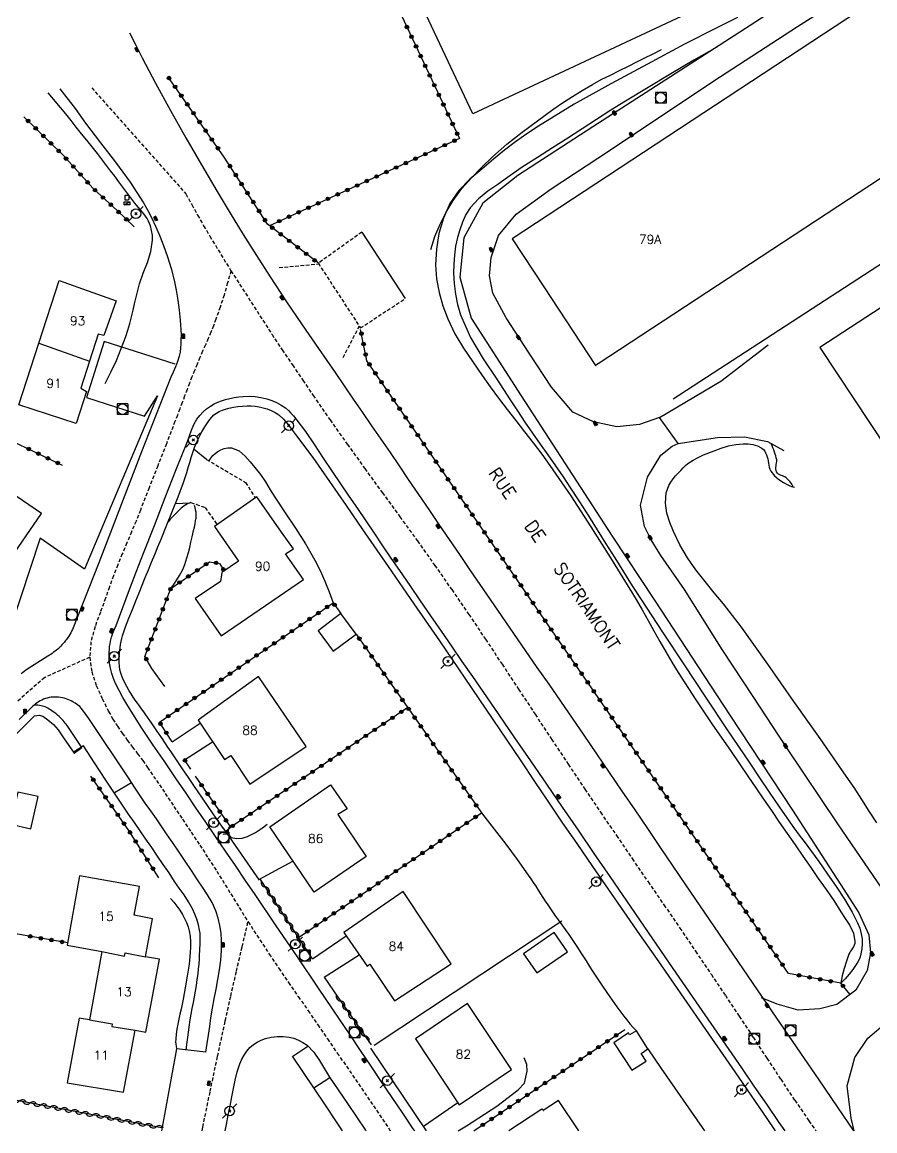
# Model space of a CAD drawing. Header units: millimetres. Extents: x 146000 to 146945, y 144000 to 145000.
# Drawn here: x 146615.7 to 146735, y 144000 to 144155.2 of the extents above; entities that cross this region are included whole.
import ezdxf
from ezdxf.enums import TextEntityAlignment as Align

# ---------------------------------------------------------------- set-up
doc = ezdxf.new("R2010")
doc.units = ezdxf.units.MM
doc.linetypes.add('DASHED', pattern=[0.75, 0.5, -0.25])
doc.layers.get('0').update_dxf_attribs({"linetype": 'CONTINUOUS'})
for name, color, linetype in [('W0001', 6, 'DASHED'), ('W0006', 2, 'CONTINUOUS'), ('W0008', 7, 'CONTINUOUS'), ('W0014', 7, 'CONTINUOUS'), ('W0017', 7, 'CONTINUOUS'), ('W0101', 7, 'CONTINUOUS'), ('W0104', 1, 'CONTINUOUS'), ('W0112', 1, 'DASHED'), ('W0211', 2, 'CONTINUOUS'), ('W0214', 2, 'CONTINUOUS'), ('W0300', 7, 'CONTINUOUS'), ('W0303', 7, 'CONTINUOUS'), ('W0310', 3, 'CONTINUOUS'), ('W0322', 7, 'CONTINUOUS'), ('W0323', 7, 'CONTINUOUS'), ('W0333', 7, 'CONTINUOUS'), ('W0401', 7, 'CONTINUOUS'), ('W0420', 7, 'CONTINUOUS'), ('W0438', 7, 'CONTINUOUS'), ('W0473', 7, 'CONTINUOUS'), ('W0989', 7, 'CONTINUOUS'), ('W0991', 7, 'CONTINUOUS'), ('W1102', 7, 'CONTINUOUS')]:
    doc.layers.add(name, color=color, linetype=linetype)
doc.styles.get("Standard").update_dxf_attribs({"font": 'romans.shx', "width": 0.85})

# ---------------------------------------------------------------- blocks, each defined once
blk = doc.blocks.new('T401')
for p, q in [((-0.3, 0.3), (0, 0.3)), ((-0.3, -0.25), (-0.3, 0.3)), ((-0.3, 0.15), (0, 0.15)), ((-0.3, 0), (0, 0)), ((0, 0.3), (0, -0.25)), ((-0.3, -0.15), (0, -0.15)), ((-0.3, -0.25), (-0.3, -0.3)), ((-0.3, -0.3), (0, -0.3)), ((0, -0.3), (0, -0.25))]:
    blk.add_line(p, q)
blk = doc.blocks.new('T420')
for p, q in [((0.75, 0.75), (-0.75, 0.75)), ((-0.75, 0.75), (-0.75, -0.75)), ((0.75, 0.75), (0.75, -0.75)), ((0.75, -0.75), (-0.75, -0.75))]:
    blk.add_line(p, q)
blk.add_ellipse((0, 0), major_axis=(-0.53, 0.53), ratio=1, start_param=3.926991, end_param=10.210176)
blk = doc.blocks.new('T473')
for p, q in [((-0.166667, 0.166667), (0.166667, -0.166667)), ((-0.166667, -0.166667), (0.166667, 0.166667)), ((0.500001, 0.500001), (1.000002, 1.000002)), ((-1.000002, -1.000002), (-0.500001, -0.500001))]:
    blk.add_line(p, q)
blk.add_ellipse((0, 0), major_axis=(0.471405, 0.471405), ratio=1, start_param=5.4977871438, end_param=11.780972451)
blk = doc.blocks.new('T438')
for p, q in [((-0.4, 0.2), (0.4, 0.2)), ((-0.4, -0.2), (-0.4, 0.2)), ((0.15, 1.1), (-0.3, 1.1)), ((-0.3, 1.1), (-0.3, 0.5)), ((-0.3, 0.5), (0.15, 0.5)), ((0.3, 0.65), (0.3, 0.95)), ((0.4, 0.2), (0.4, -0.2))]:
    blk.add_line(p, q)
at = {"flags": 128}
for points in [[(-0.4, -0.2), (0.4, 0.2)], [(0.4, -0.2), (-0.4, -0.2)]]:
    blk.add_lwpolyline(points, dxfattribs=at)
for centre, major_axis, start_param, end_param in [((0.15, 0.95), (0.106, -0.106), 0.785398, 2.356194), ((0.15, 0.65), (0.106, 0.106), 3.926991, 5.497787)]:
    blk.add_ellipse(centre, major_axis=major_axis, ratio=1, start_param=start_param, end_param=end_param)
blk = doc.blocks.new('t323o')
at = {"color": 0, "linetype": 'Continuous'}
for radius in [0.25, 0.15]:
    blk.add_circle((0, 0), radius, dxfattribs=at)
blk = doc.blocks.new('t310o')
at = {"color": 0, "linetype": 'Continuous'}
for centre, start, end in [((-0.5, 0.38), 216.8699, 323.1304), ((0.5, -0.37), 36.8699, 143.1303)]:
    blk.add_arc(centre, 0.625, start, end, dxfattribs=at)
blk = doc.blocks.new('t322o')
at = {"color": 0, "linetype": 'Continuous'}
for radius in [0.25, 0.15]:
    blk.add_circle((0, 0), radius, dxfattribs=at)

msp = doc.modelspace()

# ---------------------------------------------------------------- linework, layer by layer
at = {"layer": 'W0001'}
for points in [[(146625.4, 144146.02), (146638.58, 144131.15), (146639.4, 144129.66), (146640.23, 144128.18), (146641.07, 144126.71), (146641.93, 144125.24), (146644.89, 144120.41)], [(146644.89, 144120.41), (146644.43, 144118.7), (146643.92, 144116.99), (146643.38, 144115.3), (146642.79, 144113.62), (146642.44, 144112.71), (146642.08, 144111.81), (146641.7, 144110.91), (146641.31, 144110.02), (146640.92, 144109.13), (146640.53, 144108.24), (146640.15, 144107.34), (146639.78, 144106.44), (146639.43, 144105.55), (146639.08, 144104.66), (146638.74, 144103.77), (146638.4, 144102.87), (146638.07, 144101.97), (146637.73, 144101.08), (146637.39, 144100.18), (146637.05, 144099.29), (146635.85, 144096.19), (146634.64, 144093.09), (146633.43, 144090), (146632.21, 144086.9), (146631.6, 144085.36), (146630.96, 144083.83), (146630.32, 144082.3), (146629.68, 144080.77), (146629.06, 144079.23), (146628.45, 144077.69), (146627.87, 144076.13), (146627.33, 144074.57), (146626.61, 144072.59), (146625.86, 144070.58), (146625.29, 144068.47), (146625.12, 144066.3)], [(146644.89, 144120.41), (146650.64, 144111.48), (146652.07, 144109.34), (146653.5, 144107.21), (146654.95, 144105.08), (146656.39, 144102.96), (146658.76, 144099.52), (146661.18, 144096.11), (146663.62, 144092.72), (146666.08, 144089.34), (146668.54, 144085.97), (146670.99, 144082.58), (146673.41, 144079.18), (146675.8, 144075.76), (146678.18, 144072.3), (146680.52, 144068.82), (146682.85, 144065.33), (146685.16, 144061.82), (146687.47, 144058.32), (146689.78, 144054.82), (146692.11, 144051.32), (146694.44, 144047.84), (146696.65, 144044.59), (146698.86, 144041.34), (146701.07, 144038.1), (146703.29, 144034.86), (146705.52, 144031.63), (146707.73, 144028.39), (146709.95, 144025.14), (146712.15, 144021.89), (146714.11, 144018.97), (146716.05, 144016.04), (146717.99, 144013.1), (146719.92, 144010.16), (146721.86, 144007.22), (146723.82, 144004.3), (146725.81, 144001.4), (146726.79, 144000)], [(146625.12, 144066.3), (146618.81, 144063.45), (146611.52, 144057.1), (146589.17, 144034.81), (146558.77, 144003.79), (146560.86, 144000)], [(146625.12, 144066.3), (146625.41, 144064.27), (146626.04, 144062.32), (146626.88, 144060.48), (146627.77, 144058.7), (146628.35, 144057.65), (146628.99, 144056.63), (146629.67, 144055.65), (146630.38, 144054.68), (146631.1, 144053.73), (146631.82, 144052.79), (146632.54, 144051.83), (146633.22, 144050.86), (146634.46, 144049.05), (146635.69, 144047.24), (146636.91, 144045.42), (146638.13, 144043.61), (146639.33, 144041.8), (146640.53, 144039.99), (146641.72, 144038.17), (146642.9, 144036.35), (146647.29, 144029.26)], [(146640.84, 144000), (146640.95, 144000.53), (146641.98, 144005.49), (146643.02, 144010.45), (146644.1, 144015.4), (146644.87, 144018.87), (146645.66, 144022.34), (146646.47, 144025.8), (146647.29, 144029.26)], [(146647.29, 144029.26), (146648.93, 144026.75), (146650.25, 144024.75), (146651.6, 144022.75), (146652.95, 144020.77), (146654.32, 144018.79), (146655.69, 144016.82), (146657.06, 144014.84), (146658.42, 144012.87), (146659.78, 144010.89), (146661.47, 144008.42), (146663.15, 144005.96), (146664.83, 144003.49), (146666.51, 144001.02), (146667.2, 144000)]]:
    msp.add_lwpolyline(points, dxfattribs=at)
at = {"layer": 'W0006'}
for points in [[(146628.59, 144047.34), (146630.96, 144048.76)], [(146656.5, 144006.01), (146658.73, 144007.46)]]:
    msp.add_lwpolyline(points, dxfattribs=at)
at = {"layer": 'W0008'}
for points in [[(146630.68, 144153.72), (146631.59, 144152), (146632.48, 144150.21), (146633.4, 144148.42), (146634.33, 144146.65), (146636.43, 144142.82), (146638.57, 144139.02), (146640.76, 144135.24), (146642.97, 144131.48), (146644.78, 144128.48), (146646.61, 144125.49), (146648.47, 144122.52), (146650.36, 144119.57), (146652.59, 144116.19), (146654.87, 144112.85), (146657.17, 144109.52), (146659.46, 144106.18), (146660.74, 144104.31), (146662.02, 144102.43), (146663.3, 144100.56), (146664.59, 144098.69), (146665.87, 144096.81), (146667.16, 144094.94), (146668.44, 144093.07), (146669.72, 144091.19), (146671.16, 144089.09), (146672.59, 144086.99), (146674.02, 144084.88), (146675.45, 144082.78), (146676.88, 144080.67), (146678.31, 144078.57), (146679.74, 144076.47), (146681.18, 144074.37), (146682.81, 144071.99), (146684.45, 144069.62), (146686.09, 144067.25), (146687.74, 144064.88), (146689.38, 144062.52), (146691.02, 144060.15), (146692.66, 144057.78), (146694.29, 144055.4), (146696.08, 144052.79), (146697.86, 144050.17), (146699.64, 144047.55), (146701.42, 144044.92), (146703.19, 144042.3), (146704.97, 144039.68), (146706.74, 144037.06), (146708.53, 144034.44), (146712.54, 144028.55), (146716.57, 144022.66), (146720.59, 144016.78), (146724.62, 144010.89), (146727.2, 144007.12), (146729.78, 144003.34), (146732.07, 144000)], [(146620.91, 144145.86), (146623.06, 144143.11), (146623.06, 144143.11), (146624.53, 144141.06), (146626.62, 144138.33), (146628.72, 144135.6), (146630.76, 144132.81), (146632.64, 144129.92), (146633.25, 144128.85), (146633.82, 144127.75), (146634.34, 144126.63), (146634.82, 144125.49), (146635.44, 144123.92), (146636, 144122.33), (146636.51, 144120.71), (146636.94, 144119.08), (146637.23, 144117.69), (146637.45, 144116.29), (146637.63, 144114.89), (146637.77, 144113.48), (146637.83, 144112.8), (146637.88, 144112.13), (146637.9, 144111.45), (146637.89, 144110.77), (146637.87, 144110.19), (146637.83, 144109.6), (146637.76, 144109.02), (146637.64, 144108.45), (146637.42, 144107.69), (146637.12, 144106.94), (146636.8, 144106.22), (146636.49, 144105.49)], [(146636.49, 144105.49), (146632.36, 144095.04), (146626.4, 144079.52), (146622.69, 144070.17), (146622.58, 144069.93), (146622.46, 144069.7), (146622.33, 144069.47), (146622.19, 144069.25), (146622.04, 144069.04), (146621.89, 144068.83), (146621.73, 144068.62), (146621.57, 144068.42), (146621.4, 144068.22), (146621.23, 144068.03), (146621.05, 144067.84), (146620.87, 144067.66), (146620.68, 144067.48), (146620.48, 144067.31), (146620.27, 144067.15), (146620.06, 144066.99), (146619.87, 144066.84), (146619.67, 144066.7), (146619.47, 144066.57), (146619.27, 144066.44), (146616.32, 144064.59), (146615.5, 144063.99)], [(146641.36, 144011.01), (146641.55, 144012.21), (146641.74, 144013.41), (146641.92, 144014.61), (146642.09, 144015.81), (146642.31, 144017.16), (146642.56, 144018.49), (146642.81, 144019.83), (146643.06, 144021.17), (146643.29, 144022.52), (146643.46, 144023.88), (146643.56, 144025.25), (146643.58, 144026.63), (146643.51, 144027.69), (146643.35, 144028.74), (146643.11, 144029.78), (146642.78, 144030.79), (146642.25, 144031.94), (146641.59, 144033.04), (146640.89, 144034.09), (146640.2, 144035.14), (146639.36, 144036.44), (146638.5, 144037.74), (146637.62, 144039.03), (146636.75, 144040.31), (146635.98, 144041.43), (146635.22, 144042.55), (146634.45, 144043.67), (146633.67, 144044.78), (146632.9, 144045.89), (146632.14, 144047.01), (146631.37, 144048.13), (146630.62, 144049.26), (146625.01, 144057.72), (146623.99, 144059.11), (146623.73, 144059.4), (146623.41, 144059.65), (146623.08, 144059.86), (146622.74, 144060.06), (146622.52, 144060.19), (146622.29, 144060.3), (146622.06, 144060.4), (146621.82, 144060.48), (146621.56, 144060.56), (146621.29, 144060.62), (146621.02, 144060.66), (146620.74, 144060.69), (146620.49, 144060.71), (146620.23, 144060.72), (146619.97, 144060.71), (146619.71, 144060.69), (146619.44, 144060.64), (146619.17, 144060.58), (146618.91, 144060.5), (146618.65, 144060.41), (146618.41, 144060.31), (146618.18, 144060.19), (146617.96, 144060.05), (146617.74, 144059.91), (146617.53, 144059.76), (146617.34, 144059.6), (146617.15, 144059.43), (146616.97, 144059.26), (146615.24, 144057.56)], [(146644.1, 144000), (146644.26, 144000.9), (146644.5, 144002.19), (146644.76, 144003.47), (146645.03, 144004.76), (146645.26, 144005.92), (146645.48, 144007.09), (146645.75, 144008.26), (146646.14, 144009.4), (146646.42, 144010.01), (146646.73, 144010.6), (146647.1, 144011.16), (146647.55, 144011.67), (146648.03, 144012.08), (146648.56, 144012.42), (146649.13, 144012.7), (146649.72, 144012.91), (146650.53, 144013.11), (146651.35, 144013.21), (146652.19, 144013.22), (146653.02, 144013.12), (146653.7, 144012.96), (146654.35, 144012.71), (146654.97, 144012.38), (146655.54, 144011.98), (146656.5, 144010.99), (146657.28, 144009.84), (146657.97, 144008.66), (146658.68, 144007.53), (146661.21, 144003.82), (146663.71, 144000.08), (146663.76, 144000)], [(146637.28, 144011.5), (146635.16, 144000)], [(146641.36, 144011.01), (146637.28, 144011.5)]]:
    msp.add_lwpolyline(points, dxfattribs=at)
at = {"layer": 'W0014'}
for points in [[(146634.61, 144102.9), (146624.4, 144078.62)], [(146670.62, 144000), (146670.42, 144000.28), (146668.95, 144002.47), (146667.47, 144004.67), (146665.99, 144006.86), (146664.51, 144009.05), (146663.04, 144011.24), (146661.56, 144013.43), (146660.08, 144015.62), (146657.13, 144019.99), (146654.19, 144024.36), (146651.24, 144028.72), (146648.28, 144033.08), (146646.9, 144035.11), (146645.52, 144037.13), (146644.14, 144039.16), (146642.75, 144041.18), (146641.37, 144043.2), (146639.98, 144045.22), (146638.61, 144047.25), (146637.23, 144049.28), (146635.63, 144051.64), (146634.01, 144053.99), (146632.43, 144056.36), (146630.9, 144058.77), (146630.32, 144059.71), (146629.75, 144060.66), (146629.22, 144061.64), (146628.74, 144062.64), (146628.47, 144063.33), (146628.22, 144064.04), (146628.03, 144064.76), (146627.9, 144065.49), (146627.86, 144065.87), (146627.84, 144066.26), (146627.83, 144066.64), (146627.84, 144067.02), (146627.87, 144067.41), (146627.91, 144067.79), (146627.96, 144068.17), (146628.03, 144068.55), (146628.17, 144069.11), (146628.37, 144069.67), (146628.6, 144070.21), (146628.81, 144070.75), (146629.75, 144073.28), (146630.71, 144075.8), (146631.68, 144078.33), (146632.65, 144080.85), (146634.17, 144084.76), (146635.68, 144088.68), (146637.22, 144092.59), (146638.79, 144096.48), (146639.09, 144097.28), (146639.37, 144098.08), (146639.7, 144098.88), (146640.13, 144099.63), (146640.53, 144100.15), (146640.99, 144100.63), (146641.49, 144101.07), (146642.02, 144101.46), (146642.52, 144101.75), (146643.04, 144101.99), (146643.58, 144102.19), (146644.12, 144102.36), (146644.73, 144102.53), (146645.35, 144102.67), (146645.98, 144102.77), (146646.61, 144102.82), (146647.44, 144102.83), (146648.27, 144102.78), (146649.09, 144102.67), (146649.9, 144102.48), (146650.6, 144102.25), (146651.28, 144101.95), (146651.92, 144101.6), (146652.53, 144101.19), (146652.93, 144100.85), (146653.29, 144100.48), (146653.63, 144100.08), (146653.96, 144099.68), (146655.31, 144097.9), (146656.58, 144096.05), (146657.81, 144094.17), (146659.05, 144092.32), (146660.23, 144090.59), (146661.41, 144088.85), (146662.59, 144087.12), (146663.76, 144085.38), (146664.94, 144083.65), (146666.11, 144081.91), (146667.29, 144080.18), (146668.47, 144078.44), (146669.93, 144076.32), (146671.39, 144074.2), (146672.85, 144072.08), (146674.31, 144069.96), (146675.78, 144067.84), (146677.24, 144065.72), (146678.71, 144063.6), (146680.17, 144061.48), (146682.39, 144058.25), (146684.61, 144055.01), (146686.83, 144051.78), (146689.05, 144048.55), (146691.27, 144045.31), (146693.49, 144042.08), (146695.71, 144038.84), (146697.93, 144035.61), (146702.09, 144029.55), (146706.26, 144023.49), (146710.42, 144017.43), (146714.59, 144011.37), (146716.35, 144008.82), (146718.11, 144006.27), (146719.86, 144003.72), (146721.62, 144001.17), (146722.43, 144000)], [(146643.83, 144042.3), (146642.82, 144043.77), (146641.81, 144045.24), (146640.81, 144046.72), (146639.8, 144048.2), (146639.33, 144048.89), (146638.86, 144049.58), (146638.4, 144050.27), (146637.93, 144050.97), (146637.46, 144051.66), (146637, 144052.35), (146636.53, 144053.04), (146636.06, 144053.73), (146635.29, 144054.86), (146634.52, 144055.99), (146633.75, 144057.11), (146632.97, 144058.24), (146632.68, 144058.65), (146632.38, 144059.07), (146632.09, 144059.48), (146631.79, 144059.89), (146631.49, 144060.31), (146631.2, 144060.73), (146630.92, 144061.16), (146630.66, 144061.59), (146630.32, 144062.19), (146629.99, 144062.8), (146629.7, 144063.42), (146629.47, 144064.08), (146629.35, 144064.55), (146629.27, 144065.03), (146629.23, 144065.52), (146629.22, 144066.01), (146629.24, 144066.43), (146629.27, 144066.85), (146629.32, 144067.26), (146629.38, 144067.68), (146629.45, 144068.09), (146629.54, 144068.5), (146629.63, 144068.9), (146629.73, 144069.31), (146630.12, 144070.56), (146630.59, 144071.78), (146631.09, 144072.99), (146631.59, 144074.2), (146632.02, 144075.29), (146632.45, 144076.37), (146632.9, 144077.45), (146633.34, 144078.52), (146633.79, 144079.6), (146634.23, 144080.68), (146634.67, 144081.76), (146635.11, 144082.84), (146635.91, 144084.81), (146636.72, 144086.77), (146637.5, 144088.75), (146638.25, 144090.74), (146638.49, 144091.44), (146638.71, 144092.14), (146638.92, 144092.85), (146639.12, 144093.56), (146639.33, 144094.27), (146639.55, 144094.97), (146639.8, 144095.67), (146640.08, 144096.35), (146640.42, 144097.11), (146640.8, 144097.84), (146641.22, 144098.56), (146641.69, 144099.25), (146641.94, 144099.58), (146642.21, 144099.91), (146642.51, 144100.21), (146642.85, 144100.47), (146643.26, 144100.71), (146643.69, 144100.89), (146644.14, 144101.03), (146644.59, 144101.15), (146645.23, 144101.3), (146645.87, 144101.4), (146646.52, 144101.46), (146647.17, 144101.48), (146647.73, 144101.48), (146648.3, 144101.44), (146648.86, 144101.36), (146649.42, 144101.23), (146649.98, 144101.05), (146650.54, 144100.83), (146651.07, 144100.56), (146651.58, 144100.23), (146652.26, 144099.62), (146652.85, 144098.93), (146653.39, 144098.21), (146653.93, 144097.5), (146656.37, 144094.24), (146658.71, 144090.89), (146661, 144087.52), (146663.3, 144084.16), (146666.9, 144078.98), (146670.49, 144073.78), (146674.07, 144068.58), (146677.63, 144063.37), (146679.6, 144060.48), (146681.56, 144057.59), (146683.51, 144054.69), (146685.46, 144051.79), (146687.41, 144048.88), (146689.37, 144045.99), (146691.33, 144043.09), (146693.3, 144040.2), (146695.49, 144037.02), (146697.69, 144033.84), (146699.9, 144030.67), (146702.11, 144027.5), (146704.32, 144024.33), (146706.53, 144021.15), (146708.73, 144017.98), (146710.93, 144014.8), (146715.42, 144008.27), (146719.9, 144001.74), (146721.09, 144000)], [(146607.83, 144048.56), (146617.37, 144058.11), (146618.02, 144058.21), (146618.57, 144058.07), (146619.26, 144057.54), (146620.03, 144056.88), (146620.7, 144056.14), (146621.46, 144055.02), (146622.93, 144052.88), (146624.03, 144053.68), (146621.95, 144056.73), (146621.82, 144056.91), (146621.68, 144057.09), (146621.53, 144057.25), (146621.38, 144057.42), (146621.2, 144057.62), (146621.01, 144057.82), (146620.82, 144058.02), (146620.62, 144058.2), (146620.42, 144058.36), (146620.21, 144058.51), (146620, 144058.65), (146619.79, 144058.79), (146619.62, 144058.92), (146619.44, 144059.04), (146619.26, 144059.16), (146619.08, 144059.27), (146618.9, 144059.34), (146618.71, 144059.41), (146618.52, 144059.46), (146618.33, 144059.51), (146618.09, 144059.55), (146617.84, 144059.58), (146617.59, 144059.6), (146617.34, 144059.6)], [(146624.25, 144053.89), (146622.95, 144053.04)], [(146638.61, 144011.34), (146638.75, 144012.39), (146638.9, 144013.44), (146639.05, 144014.49), (146639.2, 144015.53), (146639.34, 144016.34), (146639.48, 144017.14), (146639.63, 144017.95), (146639.78, 144018.75), (146639.92, 144019.55), (146640.06, 144020.36), (146640.18, 144021.17), (146640.29, 144021.98), (146640.37, 144022.66), (146640.42, 144023.34), (146640.47, 144024.03), (146640.5, 144024.71), (146640.52, 144025.13), (146640.54, 144025.55), (146640.57, 144025.97), (146640.59, 144026.39), (146640.59, 144026.81), (146640.59, 144027.24), (146640.56, 144027.66), (146640.5, 144028.08), (146640.34, 144028.85), (146640.1, 144029.61), (146639.82, 144030.34), (146639.49, 144031.06), (146638.94, 144032.07), (146638.32, 144033.04), (146637.66, 144033.98), (146637.01, 144034.92), (146636.22, 144036.11), (146635.41, 144037.29), (146634.61, 144038.47), (146633.8, 144039.64), (146632.98, 144040.81), (146632.17, 144041.99), (146631.37, 144043.17), (146630.57, 144044.35), (146628.97, 144046.73), (146627.39, 144049.11), (146625.81, 144051.5), (146624.25, 144053.9)], [(146643.78, 144042.38), (146648.85, 144035.08)], [(146636.43, 144032.54), (146636.89, 144032.01), (146637.33, 144031.45), (146637.73, 144030.87), (146638.09, 144030.27), (146638.39, 144029.72), (146638.66, 144029.16), (146638.89, 144028.58), (146639.06, 144027.98), (146639.18, 144027.23), (146639.22, 144026.47), (146639.21, 144025.71), (146639.17, 144024.96), (146639.02, 144023.31), (146638.77, 144021.67), (146638.48, 144020.04), (146638.19, 144018.42), (146638.06, 144017.72), (146637.91, 144017.02), (146637.75, 144016.33), (146637.59, 144015.63), (146637.44, 144014.93), (146637.31, 144014.23), (146637.21, 144013.52), (146637.16, 144012.81), (146637.15, 144012.48), (146637.17, 144012.15), (146637.22, 144011.83), (146637.28, 144011.5)], [(146653.54, 144010.45), (146655.65, 144011.84)], [(146672.27, 144000), (146664.47, 144011.56)], [(146660.53, 144000), (146660.42, 144000.16), (146659.67, 144001.28), (146658.14, 144003.57), (146656.61, 144005.86), (146655.07, 144008.16), (146653.53, 144010.45)]]:
    msp.add_lwpolyline(points, dxfattribs=at)
at = {"layer": 'W0017'}
for points in [[(146729.84, 144162.69), (146715.36, 144153.28), (146695.58, 144140.54), (146685.05, 144133.75), (146680.17, 144129.85), (146677.52, 144125.01), (146676.93, 144119.49), (146678.52, 144113.77), (146685.53, 144102.91), (146698.26, 144083.25), (146704.2, 144074.28), (146714.76, 144058.18), (146723.5, 144044.91), (146730.18, 144034.57), (146732.79, 144030.54), (146734.22, 144027.44), (146734.44, 144024.94), (146733.96, 144022.46), (146732.37, 144019.71), (146729.73, 144017.67), (146727.35, 144017.06), (146724.29, 144016.89), (146721.37, 144017.74), (146719.19, 144018.61)], [(146704.89, 144099.88), (146702.1, 144098.87), (146698.91, 144098.53), (146695.65, 144099.25), (146692.78, 144100.62), (146689.79, 144104.1), (146686.66, 144108.86), (146683.44, 144113.79), (146681.54, 144117.28), (146681.09, 144119.69), (146681.33, 144122.24), (146682.35, 144125.34), (146684.82, 144128.34), (146689.72, 144131.85), (146697.88, 144137.24), (146712.37, 144146.89), (146724.21, 144154.58), (146733.73, 144160.64)], [(146637.08, 144107.31), (146627.13, 144110.52), (146624.66, 144102.67), (146632.78, 144100.03), (146634.61, 144102.9)], [(146704.89, 144099.88), (146713.5, 144104.93), (146720.11, 144110.05)], [(146707.49, 144096.21), (146704.89, 144099.88)], [(146707.49, 144096.21), (146713.03, 144097.07), (146716.8, 144097.15), (146720, 144096.49), (146722.31, 144095.25)], [(146641.47, 144093.99), (146639.74, 144095.39)], [(146736.03, 144033.99), (146729.94, 144042.85), (146722.64, 144053.76), (146718.03, 144060.81), (146713.65, 144067.36), (146708.37, 144075.76), (146705.1, 144080.55), (146703.72, 144082.74), (146702.8, 144084.59), (146702.23, 144087.58), (146703.2, 144091.51), (146705.1, 144094.59), (146706.68, 144095.83), (146707.5, 144096.22)], [(146637.11, 144087.84), (146639.16, 144087.89)], [(146624.4, 144078.62), (146618.19, 144082.95), (146611.3, 144062.28)], [(146636.67, 144054.46), (146640.57, 144057.06)], [(146732.17, 144000), (146731.71, 144001.78), (146731.15, 144006.31), (146732.26, 144010.26), (146734.08, 144012.99), (146736.81, 144015.31), (146744.36, 144020.41), (146753.42, 144026.18), (146767.46, 144035.34), (146783.01, 144045.74), (146792.42, 144051.93), (146796.79, 144054.6), (146799.43, 144055.49), (146802.9, 144055.85), (146807.12, 144054.79), (146810.81, 144052.15), (146812.8, 144049.63), (146813.8, 144047.49), (146814.96, 144040.56), (146817.5, 144026.91), (146819.94, 144013.03), (146821.47, 144003.99), (146822.21, 144000)], [(146638.39, 144051.93), (146642.32, 144054.46)], [(146644.87, 144041.04), (146645.71, 144040.92), (146646.44, 144040.97), (146647.22, 144041.19), (146648.31, 144041.77), (146649.32, 144042.43), (146649.95, 144042.91)], [(146648.79, 144035.17), (146653.57, 144037.77)], [(146656.29, 144024.08), (146661.01, 144027.28)], [(146657.94, 144021.52), (146662.85, 144024.65)], [(146676.7, 144000), (146677.85, 144000.7), (146682.11, 144003.43), (146685.12, 144005.76), (146685.98, 144006.69), (146686.35, 144008.36), (146686.3, 144009.3), (146685.93, 144010.22)], [(146676.68, 144003.9), (146671.83, 144000.62)]]:
    msp.add_lwpolyline(points, dxfattribs=at)
at = {"layer": 'W0101'}
for points in [[(146744.02, 144154.47), (146739.59, 144161.26), (146684.28, 144124.89), (146688.7, 144118.15)], [(146688.7, 144118.15), (146695.93, 144107.12), (146696.28, 144107.41), (146696.29, 144107.41), (146748.07, 144141.37)], [(146618, 144110.27), (146620.86, 144119.02), (146628.81, 144116.21)], [(146628.81, 144116.21), (146627.08, 144111.33), (146626.29, 144111.54), (146625.08, 144107.75)], [(146625.08, 144107.75), (146623.88, 144103.98), (146624.66, 144103.49), (146623.21, 144099), (146615.18, 144101.61), (146618, 144110.27)], [(146613.57, 144079.43), (146618.35, 144086.41), (146611.36, 144091.16), (146606.6, 144084.16)], [(146632.07, 144034.2), (146623.7, 144035.7), (146621.98, 144025.97), (146626.8, 144025.09)], [(146632.91, 144024.37), (146633.89, 144029.69), (146631.35, 144030.18), (146632.07, 144034.2)], [(146626.8, 144025.09), (146625.11, 144015.54)], [(146631.49, 144014.11), (146632.99, 144013.83), (146634.9, 144024.02), (146632.91, 144024.37)], [(146625.11, 144015.54), (146623.62, 144015.78), (146621.94, 144006.73), (146629.87, 144005.4), (146631.49, 144014.11)], [(146693.58, 144000), (146690.76, 144004.23), (146688.62, 144002.83), (146688.63, 144002.83), (146688.42, 144003.04), (146683.82, 144000)]]:
    msp.add_lwpolyline(points, dxfattribs=at)
for points in [[(146727.33, 144109.64), (146762.65, 144056.31), (146771.21, 144061.87), (146735.95, 144115.28)], [(146648.53, 144088.76), (146642.6, 144084.62), (146645.93, 144079.74), (146645.93, 144079.74), (146643.6, 144078.16), (146643.41, 144076.88), (146639.86, 144074.51), (146643.5, 144069.31), (146655.06, 144077.19), (146652.53, 144080.78), (146653.67, 144081.46), (146651.95, 144083.81)], [(146655.41, 144053.8), (146648.77, 144063.61), (146640.29, 144057.47), (146644, 144051.96), (146644.87, 144052.53), (146647.55, 144048.55)], [(146663.8, 144038.39), (146656.53, 144033.42), (146650.32, 144042.55), (146658.81, 144048.42), (146661.14, 144045.06), (146659.84, 144044.27)], [(146675.71, 144023.38), (146669, 144033.48), (146660.68, 144027.75), (146663.96, 144023.05), (146664.34, 144023.35), (146667.77, 144018.21)], [(146684.18, 144008.58), (146678.02, 144017.82), (146670.72, 144012.87), (146676.86, 144003.64)]]:
    msp.add_lwpolyline(points, close=True, dxfattribs=at)
at = {"layer": 'W0104'}
for points in [[(146660.27, 144072.41), (146657.08, 144070.01), (146659.22, 144067.16), (146662.41, 144069.55)], [(146616.87, 144042.28), (146617.88, 144046.79), (146615.04, 144047.43), (146614.03, 144042.91)], [(146690.15, 144027.75), (146685.87, 144024.8), (146687.73, 144022.1), (146692.01, 144025.05)], [(146703.02, 144009.76), (146702.34, 144010.84), (146703.24, 144011.46), (146701.65, 144013.98), (146700.71, 144013.43), (146700.54, 144013.7), (146698.48, 144012.31), (146701.02, 144008.47)]]:
    msp.add_lwpolyline(points, close=True, dxfattribs=at)
at = {"layer": 'W0112'}
for points in [[(146663.2, 144125.8), (146657.13, 144121.45), (146663.02, 144112.39), (146669.28, 144116.5)], [(146651.65, 144120.85), (146657.19, 144121.36)], [(146662.85, 144112.65), (146660.55, 144108.22)], [(146641.47, 144093.99), (146646.93, 144090.77), (146648.3, 144088.6)], [(146639.29, 144087.96), (146641.3, 144087.24), (146642.93, 144084.86)]]:
    msp.add_lwpolyline(points, dxfattribs=at)
at = {"layer": 'W0211'}
for points in [[(146715.82, 144155.85), (146714.33, 144155.1), (146712.84, 144154.37), (146711.35, 144153.63), (146709.87, 144152.87), (146708.4, 144152.1), (146703.23, 144149.34), (146698.06, 144146.58), (146692.95, 144143.71), (146687.95, 144140.64), (146686.32, 144139.56), (146684.73, 144138.44), (146683.17, 144137.26), (146681.67, 144136.02), (146680.02, 144134.64), (146678.36, 144133.22), (146676.81, 144131.64), (146675.55, 144129.82), (146674.63, 144127.78), (146674.01, 144125.63), (146673.66, 144123.43), (146673.55, 144121.22), (146673.67, 144119.26), (146674.03, 144117.34), (146674.57, 144115.47), (146675.24, 144113.65), (146676.24, 144111.55), (146677.44, 144109.57), (146678.75, 144107.66), (146680.05, 144105.76), (146681.18, 144104.14), (146682.36, 144102.55), (146683.56, 144100.98), (146684.78, 144099.43), (146686, 144097.87), (146687.21, 144096.31), (146688.4, 144094.73), (146689.55, 144093.12), (146692.46, 144088.87), (146695.28, 144084.56), (146698.04, 144080.21), (146700.75, 144075.83), (146701.62, 144074.39), (146702.47, 144072.93), (146703.3, 144071.46), (146704.12, 144069.99), (146704.95, 144068.52), (146705.78, 144067.05), (146706.64, 144065.59), (146707.52, 144064.15), (146709.88, 144060.47), (146712.33, 144056.84), (146714.81, 144053.24), (146717.28, 144049.63), (146718.37, 144048.03), (146719.47, 144046.43), (146720.57, 144044.83), (146721.67, 144043.23), (146722.77, 144041.64), (146723.87, 144040.04), (146724.97, 144038.44), (146726.06, 144036.84), (146727.13, 144035.32), (146728.22, 144033.8), (146729.29, 144032.26), (146730.27, 144030.67), (146730.87, 144029.74), (146731.52, 144028.76), (146732.05, 144027.68), (146732.25, 144026.49), (146732.23, 144026.23), (146732.15, 144025.99), (146732.04, 144025.76), (146731.91, 144025.55), (146731.78, 144025.35), (146731.65, 144025.16), (146731.52, 144024.95), (146731.42, 144024.73), (146731.07, 144023.74), (146730.76, 144022.73), (146730.49, 144021.7), (146730.26, 144020.67)], [(146641.83, 144093.78), (146642.06, 144094.17), (146642.35, 144094.52), (146642.68, 144094.82), (146643.05, 144095.08), (146643.48, 144095.32), (146643.95, 144095.52), (146644.46, 144095.63), (146644.99, 144095.6), (146646.02, 144095.17), (146646.88, 144094.46), (146647.59, 144093.65), (146648.24, 144092.87), (146649.03, 144091.88), (146649.72, 144090.83), (146650.36, 144089.75), (146651.02, 144088.69), (146652.46, 144086.52), (146653.92, 144084.36), (146655.33, 144082.16), (146656.63, 144079.89), (146657.36, 144078.43), (146658.03, 144076.95), (146658.64, 144075.45), (146659.19, 144073.92)], [(146735.3, 144043.1), (146734.25, 144044.75), (146733.2, 144046.4), (146732.13, 144048.04), (146731.04, 144049.66), (146727.39, 144054.9), (146723.72, 144060.11), (146720.04, 144065.32), (146716.35, 144070.52), (146715.13, 144072.16), (146713.86, 144073.76), (146712.56, 144075.33), (146711.27, 144076.9), (146710, 144078.53), (146708.82, 144080.23), (146707.75, 144082.01), (146706.85, 144083.88), (146706.35, 144085.15), (146705.94, 144086.48), (146705.73, 144087.88), (146705.84, 144089.31), (146705.99, 144089.84), (146706.21, 144090.34), (146706.49, 144090.82), (146706.8, 144091.26), (146707.14, 144091.67), (146707.49, 144092.06), (146707.86, 144092.44), (146708.22, 144092.82), (146708.53, 144093.13), (146708.87, 144093.4), (146709.23, 144093.64), (146709.6, 144093.87), (146710.3, 144094.27), (146711.03, 144094.62), (146711.78, 144094.93), (146712.54, 144095.21), (146713.52, 144095.55), (146714.53, 144095.87), (146715.56, 144096.1), (146716.62, 144096.19), (146717.29, 144096.17), (146717.95, 144096.09), (146718.61, 144095.9), (146719.23, 144095.58), (146719.45, 144095.38), (146719.62, 144095.14), (146719.75, 144094.89), (146719.87, 144094.63), (146719.98, 144094.35), (146720.05, 144094.07), (146720.09, 144093.77), (146720.14, 144093.48), (146720.18, 144093.19), (146720.25, 144092.9), (146720.35, 144092.61), (146720.49, 144092.34), (146721, 144091.71), (146721.6, 144091.19), (146722.26, 144090.75), (146722.95, 144090.37), (146723.15, 144090.28), (146723.36, 144090.2), (146723.58, 144090.15), (146723.81, 144090.12)], [(146636.46, 144075.92), (146636.91, 144076.5), (146637.32, 144077.11), (146637.7, 144077.74), (146638.05, 144078.38), (146638.25, 144078.83), (146638.43, 144079.29), (146638.58, 144079.76), (146638.73, 144080.22), (146638.94, 144080.95), (146639.12, 144081.68), (146639.29, 144082.41), (146639.46, 144083.14), (146639.56, 144083.59), (146639.67, 144084.05), (146639.77, 144084.5), (146639.86, 144084.95), (146639.89, 144085.12), (146639.92, 144085.28), (146639.95, 144085.44), (146639.97, 144085.61), (146640, 144085.77), (146640.01, 144085.94), (146640.02, 144086.11), (146640.02, 144086.27), (146640, 144086.6), (146639.95, 144086.93), (146639.88, 144087.25), (146639.78, 144087.56)], [(146635.64, 144062.2), (146633.8, 144064.73)], [(146680.09, 144044.35), (146681.75, 144042.25), (146683.38, 144040.12), (146684.97, 144037.97), (146686.52, 144035.79), (146686.88, 144035.28), (146687.22, 144034.76), (146687.56, 144034.24), (146687.9, 144033.71), (146688.23, 144033.19), (146688.56, 144032.66), (146688.9, 144032.14), (146689.25, 144031.62), (146689.73, 144030.93), (146690.21, 144030.23), (146690.7, 144029.54), (146691.2, 144028.85), (146691.69, 144028.17), (146692.18, 144027.48), (146692.66, 144026.78), (146693.14, 144026.08), (146693.51, 144025.51), (146693.88, 144024.94), (146694.25, 144024.37), (146694.61, 144023.79), (146694.97, 144023.22), (146695.34, 144022.64), (146695.71, 144022.07), (146696.08, 144021.5), (146697.01, 144020.12), (146697.95, 144018.74), (146698.91, 144017.38), (146699.91, 144016.05), (146700.32, 144015.52), (146700.75, 144014.99), (146701.19, 144014.48), (146701.65, 144013.98)], [(146703.24, 144011.46), (146705.14, 144008.71), (146707.04, 144005.96), (146708.95, 144003.21), (146710.86, 144000.47), (146711.19, 144000)]]:
    msp.add_lwpolyline(points, dxfattribs=at)
at = {"layer": 'W0214'}
for points in [[(146712.93, 144151.72), (146709.71, 144149.86), (146706.5, 144147.98), (146703.31, 144146.07), (146700.14, 144144.14), (146698.1, 144142.87), (146696.08, 144141.58), (146694.06, 144140.28), (146692.05, 144138.98), (146689.92, 144137.62), (146687.79, 144136.27), (146685.68, 144134.89), (146683.61, 144133.44), (146682.25, 144132.49), (146680.86, 144131.54), (146679.53, 144130.48), (146678.38, 144129.22), (146677.76, 144128.26), (146677.29, 144127.22), (146676.92, 144126.15), (146676.61, 144125.06), (146676.34, 144123.83), (146676.17, 144122.59), (146676.08, 144121.33), (146676.07, 144120.07), (146676.15, 144118.6), (146676.32, 144117.12), (146676.6, 144115.66), (146677.03, 144114.23), (146678.43, 144111.06), (146680.19, 144108.07), (146682.1, 144105.21), (146683.98, 144102.35), (146684.99, 144100.77), (146686.04, 144099.22), (146687.1, 144097.68), (146688.18, 144096.14), (146689.25, 144094.61), (146690.33, 144093.07), (146691.39, 144091.53), (146692.43, 144089.97), (146693.69, 144088.04), (146694.94, 144086.09), (146696.17, 144084.14), (146697.4, 144082.18), (146698.62, 144080.22), (146699.85, 144078.27), (146701.08, 144076.31), (146702.33, 144074.37), (146705.32, 144069.79), (146708.33, 144065.24), (146711.35, 144060.69), (146714.38, 144056.14), (146715.16, 144054.97), (146715.95, 144053.8), (146716.73, 144052.64), (146717.52, 144051.47), (146718.89, 144049.43), (146720.26, 144047.39), (146721.65, 144045.35), (146723.05, 144043.33), (146723.56, 144042.62), (146724.08, 144041.91), (146724.6, 144041.21), (146725.13, 144040.51), (146725.65, 144039.81), (146726.17, 144039.1), (146726.69, 144038.39), (146727.19, 144037.68), (146728.41, 144035.95), (146729.63, 144034.21), (146730.8, 144032.44), (146731.87, 144030.6), (146732.25, 144029.88), (146732.62, 144029.14), (146732.93, 144028.38), (146733.15, 144027.57), (146733.25, 144026.87), (146733.27, 144026.16), (146733.22, 144025.46), (146733.1, 144024.76), (146732.99, 144024.37), (146732.84, 144024), (146732.65, 144023.64), (146732.45, 144023.3), (146731.97, 144022.59), (146731.45, 144021.91), (146730.88, 144021.27), (146730.26, 144020.67)], [(146627.27, 144104.62), (146628.09, 144106.22), (146628.85, 144107.85), (146629.54, 144109.51), (146630.17, 144111.2), (146630.46, 144112.1), (146630.73, 144113.02), (146630.97, 144113.94), (146631.2, 144114.87), (146631.41, 144115.79), (146631.63, 144116.72), (146631.86, 144117.64), (146632.11, 144118.56), (146632.61, 144120.05), (146633.19, 144121.55), (146633.69, 144123.09), (146633.92, 144124.69), (146633.9, 144125.37), (146633.79, 144126.05), (146633.61, 144126.71), (146633.35, 144127.34), (146633.16, 144127.7), (146632.95, 144128.04), (146632.71, 144128.36), (146632.45, 144128.66), (146632.19, 144128.96), (146631.93, 144129.26), (146631.67, 144129.56), (146631.42, 144129.86), (146630.86, 144130.61), (146630.3, 144131.36), (146629.74, 144132.12), (146629.18, 144132.87), (146628.62, 144133.62), (146628.05, 144134.37), (146627.49, 144135.12), (146626.92, 144135.86), (146626.19, 144136.8), (146625.45, 144137.73), (146624.72, 144138.66), (146623.98, 144139.59), (146623.24, 144140.52), (146622.5, 144141.45), (146621.76, 144142.38), (146621.76, 144142.38), (146621.76, 144142.38), (146621.76, 144142.38), (146621.76, 144142.38), (146619.28, 144145.32)], [(146723.62, 144090.17), (146723.41, 144090.51), (146723.17, 144090.84), (146722.9, 144091.14), (146722.61, 144091.42), (146722.45, 144091.53), (146722.28, 144091.61), (146722.1, 144091.68), (146721.93, 144091.75), (146721.75, 144091.83), (146721.57, 144091.93), (146721.41, 144092.07), (146721.29, 144092.23), (146721.21, 144092.44), (146721.17, 144092.66), (146721.18, 144092.88), (146721.21, 144093.1), (146721.25, 144093.3), (146721.28, 144093.5), (146721.31, 144093.7), (146721.3, 144093.91), (146721.25, 144094.19), (146721.18, 144094.47), (146721.09, 144094.74), (146721, 144095.01), (146720.9, 144095.31), (146720.78, 144095.61), (146720.66, 144095.91), (146720.53, 144096.2)], [(146639.29, 144087.96), (146639.04, 144087.86), (146638.8, 144087.75), (146638.56, 144087.62), (146638.34, 144087.47), (146638.13, 144087.32), (146637.94, 144087.16), (146637.75, 144086.99), (146637.57, 144086.81), (146637.18, 144086.43), (146636.8, 144086.04), (146636.43, 144085.65), (146636.08, 144085.24)]]:
    msp.add_lwpolyline(points, dxfattribs=at)
at = {"layer": 'W0300'}
for points in [[(146672.87, 144123.39), (146673.46, 144125.18), (146674.18, 144126.93), (146675.04, 144128.62), (146676.02, 144130.23), (146677.24, 144131.9), (146678.6, 144133.45), (146680.04, 144134.91), (146681.53, 144136.33), (146683.54, 144138.11), (146685.65, 144139.79), (146687.8, 144141.4), (146689.98, 144142.97), (146691.33, 144143.9), (146692.69, 144144.79), (146694.08, 144145.65), (146695.49, 144146.48), (146696.74, 144147.16), (146698.01, 144147.8), (146699.29, 144148.43), (146700.57, 144149.06), (146701.71, 144149.64), (146702.86, 144150.21), (146704.01, 144150.78), (146705.16, 144151.36)], [(146706.79, 144102.47), (146751.2, 144131.33)]]:
    msp.add_lwpolyline(points, dxfattribs=at)
at = {"layer": 'W0303'}
msp.add_lwpolyline([(146664.94, 144011.98), (146691.23, 144029.4)], dxfattribs=at)
at = {"layer": 'W0310'}
for points in [[(146644.88, 144042.44), (146644.23, 144041.94), (146644.87, 144041.04)], [(146656.29, 144024.08), (146649.04, 144035.16)], [(146659.86, 144018.69), (146664.52, 144012.02)], [(146635.16, 144000.43), (146604.95, 144006.13)]]:
    msp.add_lwpolyline(points, dxfattribs=at)
at = {"layer": 'W0322'}
for points in [[(146615.91, 144141.96), (146621.36, 144136.61), (146621.36, 144136.61), (146625.6, 144131.92), (146628.94, 144128.83), (146631.35, 144126.56)], [(146657.13, 144121.45), (146650.02, 144126.92), (146643.94, 144136.3)], [(146722.96, 144022.04), (146689.35, 144070.74), (146668.84, 144100.59), (146663.93, 144107.8), (146663.05, 144112.19)], [(146633.8, 144064.74), (146632.84, 144066.39), (146636.46, 144075.92)], [(146659.19, 144073.92), (146660.27, 144072.41)], [(146662.41, 144069.55), (146680.09, 144044.34)], [(146730.26, 144020.67), (146722.96, 144022.04)]]:
    msp.add_lwpolyline(points, dxfattribs=at)
at = {"layer": 'W0323'}
for points in [[(146661.77, 144171), (146676.88, 144138.92), (146650.29, 144126.71)], [(146643.94, 144136.3), (146636.07, 144147.58), (146636.07, 144147.58), (146636.07, 144147.58)], [(146613.88, 144096.75), (146621.24, 144093.2)], [(146636.47, 144075.91), (146641.88, 144079.64), (146643.28, 144079.44), (146643.95, 144078.4)], [(146634.88, 144057.2), (146659.19, 144073.92)], [(146669.64, 144059.25), (146644.86, 144042.5), (146639.93, 144049.63)], [(146636.67, 144054.46), (146634.88, 144057.2)], [(146639.29, 144050.62), (146638.39, 144051.93)], [(146634.78, 144035.43), (146630.58, 144042.05), (146625.26, 144049.67)], [(146654.33, 144027.07), (146679.98, 144044.51)], [(146622.04, 144026.3), (146610.89, 144028.24)], [(146731.55, 144019.15), (146730.26, 144020.67)], [(146678.91, 144000), (146700.03, 144014.18)]]:
    msp.add_lwpolyline(points, dxfattribs=at)
at = {"layer": 'W0333'}
for points in [[(146707.93, 144155.98), (146678.74, 144142.36), (146665.27, 144171)], [(146663.2, 144125.8), (146669.28, 144116.5)], [(146657.94, 144021.52), (146659.86, 144018.69)]]:
    msp.add_lwpolyline(points, dxfattribs=at)
at = {"layer": 'W1102'}
for points in [[(146618, 144110.27), (146625.08, 144107.75)], [(146626.8, 144025.09), (146630, 144024.47), (146630.09, 144024.93), (146632.91, 144024.37)], [(146625.11, 144015.54), (146628.28, 144014.96), (146628.22, 144014.59), (146631.49, 144014.11)]]:
    msp.add_lwpolyline(points, dxfattribs=at)

# ---------------------------------------------------------------- block references
at = {"layer": 'W0310'}
for p, rotation in [((146644.54, 144042.18), 217.6239296883695), ((146649.72, 144034.12), 123.1885382884033), ((146650.54, 144032.86), 123.1885382884033), ((146651.36, 144031.61), 123.1885382884033), ((146652.18, 144030.35), 123.1885382884033), ((146653, 144029.1), 123.1885382884033), ((146653.83, 144027.84), 123.1885382884033), ((146654.65, 144026.59), 123.1885382884033), ((146655.47, 144025.33), 123.1885382884033), ((146660.23, 144018.16), 304.9649190922088), ((146661.09, 144016.93), 304.9649190922088), ((146661.95, 144015.7), 304.9649190922088), ((146662.8, 144014.47), 304.9649190922088), ((146663.66, 144013.25), 304.9649190922088), ((146615.26, 144004.18), 169.3212725640709), ((146616.74, 144003.9), 169.3212725640709), ((146618.21, 144003.62), 169.3212725640709), ((146619.69, 144003.35), 169.3212725640709), ((146621.16, 144003.07), 169.3212725640709), ((146622.63, 144002.79), 169.3212725640709), ((146624.11, 144002.51), 169.3212725640709), ((146625.58, 144002.23), 169.3212725640709), ((146627.06, 144001.96), 169.3212725640709), ((146628.53, 144001.68), 169.3212725640709), ((146630, 144001.4), 169.3212725640709), ((146631.48, 144001.12), 169.3212725640709), ((146632.95, 144000.84), 169.3212725640709), ((146634.43, 144000.57), 169.3212725640709)]:
    msp.add_blockref('t310o', p, dxfattribs=dict(at, rotation=rotation))
at = {"layer": 'W0322'}
for p, rotation in [((146616.49, 144141.38), 315.5527128278201), ((146617.56, 144140.33), 315.5527128278201), ((146618.63, 144139.28), 315.5527128278201), ((146619.7, 144138.23), 315.5527128278201), ((146620.77, 144137.18), 315.5527128278201), ((146621.81, 144136.1), 312.1609477702539), ((146622.82, 144134.99), 312.1609477702539), ((146644.75, 144135.05), 122.9394176168231), ((146623.83, 144133.88), 312.1609477702539), ((146645.57, 144133.79), 122.9394176168231), ((146624.84, 144132.77), 312.1609477702539), ((146646.38, 144132.53), 122.9394176168231), ((146625.86, 144131.68), 317.2443469545715), ((146626.97, 144130.66), 317.2443469545715), ((146647.2, 144131.27), 122.9394176168231), ((146628.07, 144129.64), 317.2443469545715), ((146648.02, 144130.01), 122.9394176168231), ((146648.83, 144128.75), 122.9394176168231), ((146629.17, 144128.62), 316.5680129988876), ((146630.26, 144127.59), 316.5680129988876), ((146649.65, 144127.49), 122.9394176168231), ((146650.67, 144126.42), 142.4407478975321), ((146651.86, 144125.51), 142.4407478975321), ((146653.04, 144124.59), 142.4407478975321), ((146654.23, 144123.68), 142.4407478975321), ((146655.42, 144122.77), 142.4407478975321), ((146656.61, 144121.85), 142.4407478975321), ((146663.16, 144111.61), 101.4279023268088), ((146663.46, 144110.14), 101.4279023268088), ((146663.76, 144108.67), 101.4279023268088), ((146664.28, 144107.29), 124.2585063815384), ((146665.12, 144106.05), 124.2585063815384), ((146665.97, 144104.81), 124.2585063815384), ((146666.81, 144103.57), 124.2585063815384), ((146667.66, 144102.33), 124.2585063815384), ((146668.5, 144101.09), 124.2585063815384), ((146669.35, 144099.86), 124.4842433902511), ((146670.2, 144098.62), 124.4842433902511), ((146671.05, 144097.38), 124.4842433902511), ((146671.9, 144096.15), 124.4842433902511), ((146672.75, 144094.91), 124.4842433902511), ((146673.6, 144093.67), 124.4842433902511), ((146674.45, 144092.44), 124.4842433902511), ((146675.29, 144091.2), 124.4842433902511), ((146676.14, 144089.96), 124.4842433902511), ((146676.99, 144088.73), 124.4842433902511), ((146677.84, 144087.49), 124.4842433902511), ((146678.69, 144086.25), 124.4842433902511), ((146679.54, 144085.02), 124.4842433902511), ((146680.39, 144083.78), 124.4842433902511), ((146681.24, 144082.55), 124.4842433902511), ((146682.09, 144081.31), 124.4842433902511), ((146682.94, 144080.07), 124.4842433902511), ((146683.79, 144078.84), 124.4842433902511), ((146684.64, 144077.6), 124.4842433902511), ((146685.49, 144076.36), 124.4842433902511), ((146635.9, 144074.42), 69.18280660821672), ((146636.43, 144075.82), 69.18280660821672), ((146686.33, 144075.13), 124.4842433902511), ((146635.36, 144073.02), 69.18280660821672), ((146659.4, 144073.63), 305.5161218186748), ((146687.18, 144073.89), 124.4842433902511), ((146634.83, 144071.62), 69.18280660821672), ((146688.03, 144072.65), 124.4842433902511), ((146688.88, 144071.42), 124.4842433902511), ((146634.3, 144070.22), 69.18280660821672), ((146689.73, 144070.18), 124.6130389055867), ((146633.76, 144068.81), 69.18280660821672), ((146662.87, 144068.9), 305.0432351069895), ((146690.59, 144068.95), 124.6130389055867), ((146633.23, 144067.41), 69.18280660821672), ((146663.73, 144067.67), 305.0432351069895), ((146691.44, 144067.71), 124.6130389055867), ((146633.04, 144066.04), 120.0397944201245), ((146664.59, 144066.44), 305.0432351069895), ((146665.45, 144065.22), 305.0432351069895), ((146692.29, 144066.48), 124.6130389055867), ((146693.14, 144065.24), 124.6130389055867), ((146666.31, 144063.99), 305.0432351069895), ((146693.99, 144064.01), 124.6130389055867), ((146667.17, 144062.76), 305.0432351069895), ((146694.85, 144062.77), 124.6130389055867), ((146668.04, 144061.53), 305.0432351069895), ((146695.7, 144061.54), 124.6130389055867), ((146668.9, 144060.3), 305.0432351069895), ((146669.76, 144059.08), 305.0432351069895), ((146696.55, 144060.31), 124.6130389055867), ((146697.4, 144059.07), 124.6130389055867), ((146670.62, 144057.85), 305.0432351069895), ((146698.25, 144057.84), 124.6130389055867), ((146671.48, 144056.62), 305.0432351069895), ((146699.11, 144056.6), 124.6130389055867), ((146672.34, 144055.39), 305.0432351069895), ((146673.2, 144054.16), 305.0432351069895), ((146699.96, 144055.37), 124.6130389055867), ((146674.06, 144052.94), 305.0432351069895), ((146700.81, 144054.13), 124.6130389055867), ((146701.66, 144052.9), 124.6130389055867), ((146674.93, 144051.71), 305.0432351069895), ((146702.51, 144051.66), 124.6130389055867), ((146675.79, 144050.48), 305.0432351069895), ((146703.37, 144050.43), 124.6130389055867), ((146676.65, 144049.25), 305.0432351069895), ((146677.51, 144048.02), 305.0432351069895), ((146704.22, 144049.2), 124.6130389055867), ((146705.07, 144047.96), 124.6130389055867), ((146678.37, 144046.8), 305.0432351069895), ((146705.92, 144046.73), 124.6130389055867), ((146679.23, 144045.57), 305.0432351069895), ((146706.77, 144045.49), 124.6130389055867), ((146707.63, 144044.26), 124.6130389055867), ((146708.48, 144043.02), 124.6130389055867), ((146709.33, 144041.79), 124.6130389055867), ((146710.18, 144040.55), 124.6130389055867), ((146711.03, 144039.32), 124.6130389055867), ((146711.89, 144038.08), 124.6130389055867), ((146712.74, 144036.85), 124.6130389055867), ((146713.59, 144035.62), 124.6130389055867), ((146714.44, 144034.38), 124.6130389055867), ((146715.29, 144033.15), 124.6130389055867), ((146716.15, 144031.91), 124.6130389055867), ((146717, 144030.68), 124.6130389055867), ((146717.85, 144029.44), 124.6130389055867), ((146718.7, 144028.21), 124.6130389055867), ((146719.55, 144026.97), 124.6130389055867), ((146720.41, 144025.74), 124.6130389055867), ((146721.26, 144024.51), 124.6130389055867), ((146722.11, 144023.27), 124.6130389055867), ((146724.44, 144021.76), 169.4064356963155), ((146725.91, 144021.48), 169.4064356963155), ((146727.39, 144021.21), 169.4064356963155), ((146728.86, 144020.93), 169.4064356963155)]:
    msp.add_blockref('t322o', p, dxfattribs=dict(at, rotation=rotation))
at = {"layer": 'W0323'}
for p, rotation in [((146669.53, 144154.52), 295.2054186525837), ((146670.17, 144153.16), 295.2054186525837), ((146670.81, 144151.81), 295.2054186525837), ((146671.45, 144150.45), 295.2054186525837), ((146672.08, 144149.09), 295.2054186525837), ((146636.21, 144147.38), 124.9046098179281), ((146672.72, 144147.73), 295.2054186525837), ((146637.07, 144146.15), 124.9046098179281), ((146673.36, 144146.38), 295.2054186525837), ((146637.93, 144144.92), 124.9046098179281), ((146674, 144145.02), 295.2054186525837), ((146638.79, 144143.69), 124.9046098179281), ((146674.64, 144143.66), 295.2054186525837), ((146639.65, 144142.46), 124.9046098179281), ((146640.5, 144141.23), 124.9046098179281), ((146675.28, 144142.31), 295.2054186525837), ((146641.36, 144140), 124.9046098179281), ((146675.92, 144140.95), 295.2054186525837), ((146676.56, 144139.59), 295.2054186525837), ((146642.22, 144138.77), 124.9046098179281), ((146674.83, 144137.98), 204.6516089452018), ((146676.19, 144138.6), 204.6516089452018), ((146643.08, 144137.54), 124.9046098179281), ((146672.1, 144136.72), 204.6516089452018), ((146673.46, 144137.35), 204.6516089452018), ((146669.38, 144135.47), 204.6516089452018), ((146670.74, 144136.1), 204.6516089452018), ((146665.29, 144133.6), 204.6516089452018), ((146666.65, 144134.22), 204.6516089452018), ((146668.01, 144134.85), 204.6516089452018), ((146662.56, 144132.34), 204.6516089452018), ((146663.92, 144132.97), 204.6516089452018), ((146658.47, 144130.47), 204.6516089452018), ((146659.83, 144131.09), 204.6516089452018), ((146661.2, 144131.72), 204.6516089452018), ((146655.74, 144129.22), 204.6516089452018), ((146657.11, 144129.84), 204.6516089452018), ((146651.65, 144127.34), 204.6516089452018), ((146653.02, 144127.97), 204.6516089452018), ((146654.38, 144128.59), 204.6516089452018), ((146616.58, 144095.45), 334.2121755467224), ((146617.93, 144094.8), 334.2121755467224), ((146619.28, 144094.14), 334.2121755467224), ((146620.63, 144093.49), 334.2121755467224), ((146641.41, 144079.32), 34.54895596153186), ((146642.8, 144079.51), 351.8526727410593), ((146638.94, 144077.62), 34.54895596153186), ((146640.18, 144078.47), 34.54895596153186), ((146643.83, 144078.59), 303.2157118733355), ((146637.7, 144076.76), 34.54895596153186), ((146658.36, 144073.34), 34.51512314653905), ((146655.89, 144071.64), 34.51512314653905), ((146657.13, 144072.49), 34.51512314653905), ((146653.42, 144069.95), 34.51512314653905), ((146654.65, 144070.79), 34.51512314653905), ((146650.95, 144068.25), 34.51512314653905), ((146652.18, 144069.1), 34.51512314653905), ((146649.71, 144067.4), 34.51512314653905), ((146647.24, 144065.7), 34.51512314653905), ((146648.47, 144066.55), 34.51512314653905), ((146644.77, 144064), 34.51512314653905), ((146646, 144064.85), 34.51512314653905), ((146642.29, 144062.3), 34.51512314653905), ((146643.53, 144063.15), 34.51512314653905), ((146639.82, 144060.6), 34.51512314653905), ((146641.06, 144061.45), 34.51512314653905), ((146637.35, 144058.9), 34.51512314653905), ((146638.59, 144059.75), 34.51512314653905), ((146636.11, 144058.05), 34.51512314653905), ((146667.51, 144057.81), 214.0630996428531), ((146668.75, 144058.65), 214.0630996428531), ((146635.03, 144056.97), 123.1700505552605), ((146635.85, 144055.71), 123.1700505552605), ((146665.02, 144056.13), 214.0630996428531), ((146666.26, 144056.97), 214.0630996428531), ((146662.54, 144054.45), 214.0630996428531), ((146663.78, 144055.29), 214.0630996428531), ((146660.05, 144052.77), 214.0630996428531), ((146661.29, 144053.61), 214.0630996428531), ((146638.45, 144051.86), 124.3881538798411), ((146657.56, 144051.09), 214.0630996428531), ((146658.81, 144051.93), 214.0630996428531), ((146656.32, 144050.25), 214.0630996428531), ((146625.62, 144049.15), 124.9056698388324), ((146640.78, 144048.39), 124.6784284992514), ((146653.84, 144048.57), 214.0630996428531), ((146655.08, 144049.41), 214.0630996428531), ((146626.48, 144047.92), 124.9056698388324), ((146627.34, 144046.69), 124.9056698388324), ((146641.64, 144047.16), 124.6784284992514), ((146651.35, 144046.89), 214.0630996428531), ((146652.59, 144047.73), 214.0630996428531), ((146628.2, 144045.46), 124.9056698388324), ((146642.49, 144045.93), 124.6784284992514), ((146648.87, 144045.21), 214.0630996428531), ((146650.11, 144046.05), 214.0630996428531), ((146629.06, 144044.23), 124.9056698388324), ((146643.34, 144044.69), 124.6784284992514), ((146644.2, 144043.46), 124.6784284992514), ((146646.38, 144043.53), 214.0630996428531), ((146647.62, 144044.37), 214.0630996428531), ((146679.14, 144043.94), 34.21325765333406), ((146629.92, 144043), 124.9056698388324), ((146630.76, 144041.77), 122.3680294988651), ((146645.14, 144042.69), 214.0630996428531), ((146676.66, 144042.25), 34.21325765333406), ((146677.9, 144043.09), 34.21325765333406), ((146631.56, 144040.5), 122.3680294988651), ((146674.18, 144040.56), 34.21325765333406), ((146675.42, 144041.41), 34.21325765333406), ((146632.37, 144039.23), 122.3680294988651), ((146671.7, 144038.88), 34.21325765333406), ((146672.94, 144039.72), 34.21325765333406), ((146633.17, 144037.96), 122.3680294988651), ((146669.22, 144037.19), 34.21325765333406), ((146670.46, 144038.03), 34.21325765333406), ((146633.97, 144036.7), 122.3680294988651), ((146667.98, 144036.35), 34.21325765333406), ((146665.49, 144034.66), 34.21325765333406), ((146666.74, 144035.5), 34.21325765333406), ((146663.01, 144032.97), 34.21325765333406), ((146664.25, 144033.82), 34.21325765333406), ((146660.53, 144031.29), 34.21325765333406), ((146661.77, 144032.13), 34.21325765333406), ((146658.05, 144029.6), 34.21325765333406), ((146659.29, 144030.44), 34.21325765333406), ((146655.57, 144027.91), 34.21325765333406), ((146656.81, 144028.76), 34.21325765333406), ((146616.8, 144027.22), 170.1363624477139), ((146618.28, 144026.96), 170.1363624477139), ((146619.76, 144026.7), 170.1363624477139), ((146621.23, 144026.44), 170.1363624477139), ((146730.58, 144020.3), 130.2482001252392), ((146697.59, 144012.54), 33.88214150383104), ((146698.83, 144013.38), 33.88214150383104), ((146695.1, 144010.87), 33.88214150383104), ((146696.34, 144011.71), 33.88214150383104), ((146692.6, 144009.2), 33.88214150383104), ((146693.85, 144010.03), 33.88214150383104), ((146691.36, 144008.36), 33.88214150383104), ((146688.87, 144006.69), 33.88214150383104), ((146690.11, 144007.53), 33.88214150383104), ((146686.38, 144005.02), 33.88214150383104), ((146687.62, 144005.85), 33.88214150383104), ((146683.89, 144003.34), 33.88214150383104), ((146685.13, 144004.18), 33.88214150383104), ((146681.4, 144001.67), 33.88214150383104), ((146682.64, 144002.51), 33.88214150383104), ((146680.15, 144000.84), 33.88214150383104)]:
    msp.add_blockref('t323o', p, dxfattribs=dict(at, rotation=rotation))
at = {"layer": 'W0401'}
for p, rotation in [((146631.59, 144151.27), 206.5075903296479), ((146698.47, 144142.38), 214.5312867552288), ((146700.82, 144139.35), 214.5688118145288), ((146634.22, 144127.64), 205.4847421806819), ((146681.22, 144123.25), 214.4415653902915), ((146651.92, 144116.51), 213.8118765903297), ((146638.08, 144111.22), 179.8993180026777), ((146685.02, 144110.97), 214.4663179958436), ((146695.78, 144098.93), 214.1667732196035), ((146673.78, 144084.53), 214.1688905782462), ((146703.47, 144082.93), 214.6858675965245), ((146667.85, 144079.86), 214.289607341637), ((146700.29, 144080.4), 214.6932578612064), ((146623.92, 144073.07), 162.4595637684523), ((146628.3, 144069.96), 337.5582164912711), ((146722.42, 144053.79), 214.0975560825546), ((146696.83, 144051), 214.241317904205), ((146719.28, 144051.48), 214.1003018186009), ((146690.64, 144046.68), 214.4607035803458), ((146643.65, 144026.03), 179.7923435798969), ((146734.54, 144024.67), 214.3842601031551), ((146719.84, 144017.45), 214.3836863672648), ((146713.89, 144012.81), 214.5275574719419), ((146663.64, 144009.93), 33.9850715183465), ((146641.94, 144006.65), 349.5971489034706)]:
    msp.add_blockref('T401', p, dxfattribs=dict(at, rotation=rotation))
msp.add_blockref('T401', (146616.2, 144058.73), dxfattribs=at)
at = {"layer": 'W0420'}
for p in [(146705.06, 144144.61), (146629.71, 144101.02), (146622.62, 144072.22), (146643.86, 144041.07), (146655.22, 144024.52), (146662.17, 144013.77), (146723.23, 144014.03), (146718.15, 144012.86)]:
    msp.add_blockref('T420', p, dxfattribs=at)
at = {"layer": 'W0438'}
msp.add_blockref('T438', (146630.33, 144129.85), dxfattribs=at)
at = {"layer": 'W0473'}
for p in [(146631.59, 144128.39), (146652.99, 144098.71), (146639.61, 144096.7), (146628.56, 144066.45), (146675.29, 144065.73), (146642.47, 144043.13), (146696.02, 144034.87), (146653.9, 144026.13), (146666.78, 144007.03), (146716.37, 144005.77), (146644.7, 144002.77)]:
    msp.add_blockref('T473', p, dxfattribs=at)

# ---------------------------------------------------------------- texts
at = {"layer": 'W0989'}
msp.add_text('RUE   DE   SOTRIAMONT  ', height=1.75, rotation=304.4268, dxfattribs=at).set_placement((146680.86, 144092.08))
at = {"layer": 'W0991'}
for s, p in [('79A', (146703.57, 144124.79)), ('93', (146623.42, 144113.39)), ('91', (146620.13, 144104.63)), ('90', (146649.32, 144079.03)), ('88', (146647.55, 144056.08)), ('86', (146656.76, 144040.92)), ('15', (146627.41, 144030.03)), ('84', (146668.04, 144025.84)), ('13', (146629.93, 144019.46)), ('11', (146626.74, 144010.59)), ('82', (146677.44, 144010.73))]:
    msp.add_text(s, height=1.25, dxfattribs=at).set_placement(p, align=Align.MIDDLE_CENTER)

doc.saveas('drawing.dxf')
